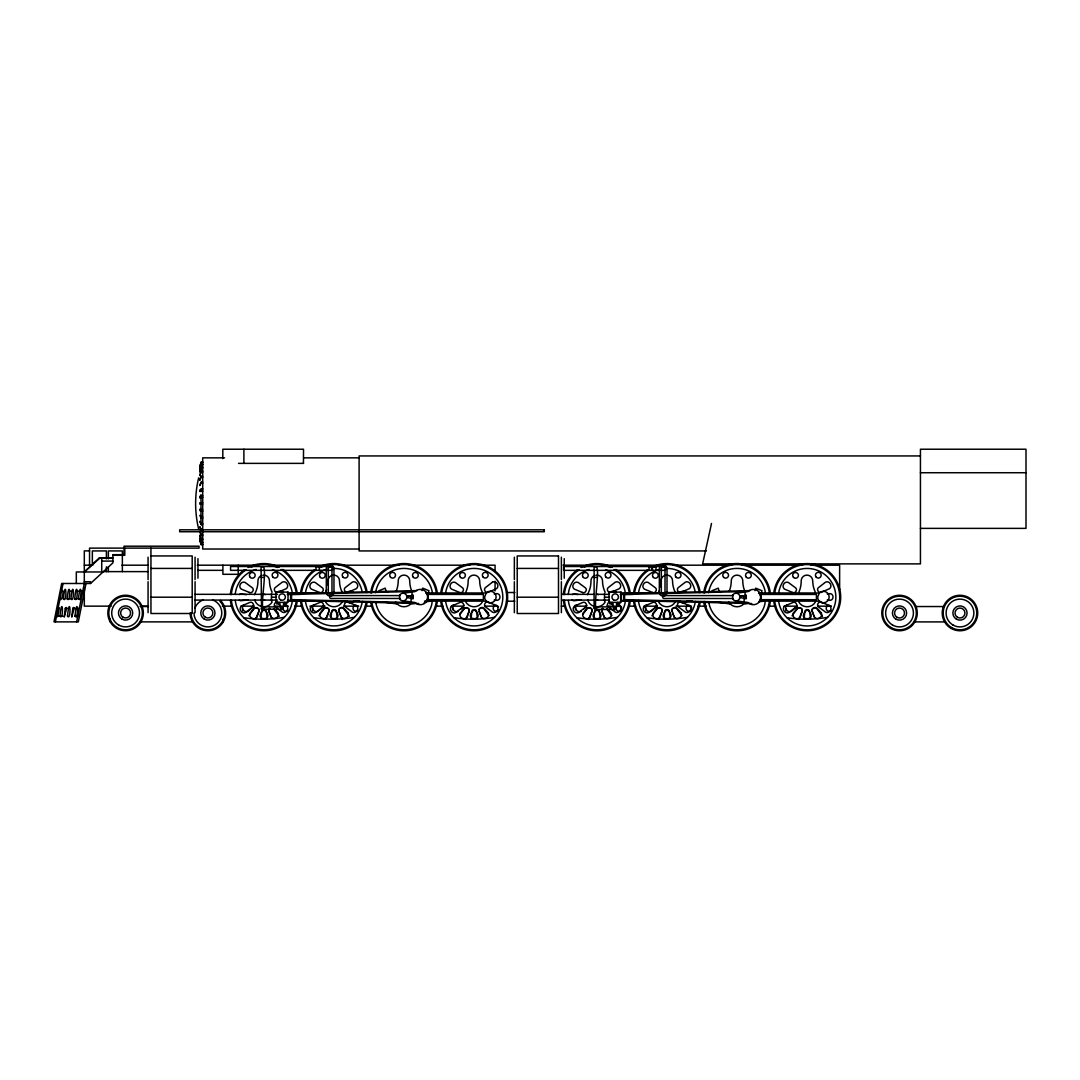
<?xml version="1.0" encoding="UTF-8"?>
<svg xmlns="http://www.w3.org/2000/svg" width="1080" height="1080" viewBox="0 0 1080 1080"><rect width="100%" height="100%" fill="white"/><g stroke="black" fill="none" stroke-linecap="round" stroke-linejoin="round"><path stroke-width="1.5" d="M199.894 468.707L201.258 464.576M407.187 596.511L407.187 597.564L413.235 598.725L413.235 595.337L407.201 596.498L413.235 595.337M740.232 596.524L740.232 597.577L746.28 598.739L746.28 595.364L740.232 596.511L746.28 595.364M260.847 618.745L261.59 611.577A2.174 2.174 0 0 1 263.966 609.633C277.627 621.527 250.533 621.783 263.966 609.633A2.174 2.174 0 0 1 266.382 611.537L267.246 618.692M331.047 617.315L331.628 611.577A2.174 2.174 0 0 1 334.017 609.633C347.679 621.527 320.584 621.783 334.017 609.633A2.174 2.174 0 0 1 336.434 611.537L337.298 618.692M471.069 618.759L471.798 611.591A2.174 2.174 0 0 1 474.174 609.647C487.836 621.54 460.742 621.797 474.174 609.647A2.174 2.174 0 0 1 476.591 611.55L477.468 618.705M593.892 618.759L594.621 611.591A2.174 2.174 0 0 1 597.011 609.647C610.659 621.54 583.565 621.797 597.011 609.647A2.174 2.174 0 0 1 599.427 611.55L600.291 618.705M663.944 618.759L664.673 611.591A2.174 2.174 0 0 1 667.049 609.647C680.711 621.54 653.616 621.797 667.049 609.647A2.174 2.174 0 0 1 669.465 611.55L670.167 617.274M804.101 618.786L804.843 611.604A2.174 2.174 0 0 1 807.219 609.66C820.881 621.554 793.787 621.81 807.219 609.66A2.174 2.174 0 0 1 809.636 611.563L810.5 618.719M59.927 616.113C63.963 621.581 62.478 592.137 59.927 616.113L62.599 616.113M67.149 598.846C71.186 604.301 69.714 574.857 67.149 598.846L69.498 598.846M74.695 598.846C78.732 604.301 77.247 574.857 74.695 598.846L77.234 598.846M75.006 616.113C79.056 621.581 77.571 592.137 75.006 616.113L77.773 616.113M78.462 598.846C82.499 604.301 81.027 574.857 78.462 598.846L80.514 598.846M399.735 595.12L399.735 598.955M432.23 600.899L431.744 604.611A28.755 28.755 0 0 1 376.191 604.611L375.867 602.14M616.41 606.906L616.235 608.85L615.114 609.485L595.499 609.485L594.108 608.175L595.499 606.852L616.41 606.906L617.841 602.356L617.841 603.909M732.766 595.134L732.766 598.968M59.94 598.846C61.79 603.167 64.908 586.845 61.466 591.165M55.364 621.878L63.045 583.484M65.232 608.432L64.206 617.072L66.663 608.188L66.123 607.473L65.313 608.188L67.581 608.432M72.778 608.432L71.752 617.072L74.196 608.188L73.669 607.473L72.846 608.188L75.317 608.432M78.287 609.971L77.207 616.95M80.825 597.308L81.432 594.23M76.626 621.878L84.308 583.484L84.308 550.881L89.546 550.881M85.995 583.484L78.314 621.878L54 621.878L61.681 583.484L90.544 583.484L112.901 562.869L112.901 554.675L124.011 554.675M711.518 523.463L702.635 563.882L920.443 563.882L920.443 449.226L1026 449.226L1026 528.376L920.443 528.376M198.653 477.833C194.616 494.6 194.616 512.271 198.653 529.038M58.01 608.432L59.306 607.757L57.767 616.356L56.444 616.599L59.427 616.113M422.05 590.598L422.726 588.141L428.936 590.706L428.261 593.177M755.082 590.612L755.757 588.155L761.981 590.72L761.305 593.19M261.454 609.093L282.406 609.431L284.81 602.343L284.81 603.895M199.814 466.223L201.258 461.849L202.703 461.849M202.703 462.537L201.258 462.537L199.814 466.844M201.258 464.292C198.896 474.795 199.193 463.469 202.703 464.292M200.812 468.356L199.881 471.582L201.258 467.775M201.258 467.235L199.814 471.704L201.258 467.235L202.703 467.235M255.488 619.475L258.822 611.348A2.471 2.471 0 0 0 257.526 608.108A2.471 2.471 0 0 0 254.07 608.661L248.832 615.708M325.539 619.475L328.874 611.348A2.471 2.471 0 0 0 327.564 608.108A2.471 2.471 0 0 0 324.108 608.661L318.87 615.708M465.71 619.488L469.044 611.361A2.471 2.471 0 0 0 467.735 608.121A2.471 2.471 0 0 0 464.279 608.675L459.918 614.547M588.533 619.488L591.867 611.361A2.471 2.471 0 0 0 590.558 608.121A2.471 2.471 0 0 0 587.101 608.675L582.741 614.547M658.584 619.488L661.918 611.361A2.471 2.471 0 0 0 660.609 608.121A2.471 2.471 0 0 0 657.153 608.675L651.915 615.721M798.741 619.502L802.076 611.375A2.471 2.471 0 0 0 800.779 608.135A2.471 2.471 0 0 0 797.31 608.688L792.072 615.735M201.258 471.272L199.814 475.511L201.258 471.272L202.703 471.272M760.01 600.318L761.049 597.051L758.795 592.434M201.258 476.294L199.814 480.155L201.258 476.294L202.703 476.294M201.258 482.139L199.814 485.514L201.258 482.139L202.703 482.139M486.27 592.988L484.623 597.078A5.751 5.751 0 0 0 488.943 602.6L490.428 602.775A5.751 5.751 0 0 0 495.68 594.769A5.751 5.751 0 0 0 486.27 592.988L425.871 592.961M819.302 593.001L817.654 597.092A5.751 5.751 0 0 0 821.975 602.613L823.473 602.788A5.751 5.751 0 0 0 828.711 594.783A5.751 5.751 0 0 0 819.302 593.001L758.903 592.974M202.703 488.619L199.814 490.118L199.814 491.413L202.703 491.413M199.814 491.413L201.258 488.619M319.275 610.335L322.529 607.419A2.606 2.606 0 0 0 323.555 605.705M460.526 609.377L462.699 607.433A2.606 2.606 0 0 0 463.725 605.03M583.349 609.377L585.522 607.433A2.606 2.606 0 0 0 586.548 605.03M359.343 601.074L354.335 601.074L350.325 602.762L346.235 601.115L287.618 601.047M424.17 602.694C428.22 601.02 429.34 595.161 425.763 592.421M202.703 495.572L199.814 496.327L199.814 497.678L202.703 497.678M199.814 497.678L202.703 496.921M378.999 590.706L385.209 588.141L386.221 591.84A5.522 5.522 0 0 1 387.558 592.394M712.044 590.72L718.254 588.155L719.266 591.854A5.522 5.522 0 0 1 720.59 592.407M415.706 603.248L410.751 603.963A9.599 9.599 0 0 1 395.658 601.965M425.628 601.844L430.583 601.128M748.75 603.261L743.796 603.976A9.599 9.599 0 0 1 728.703 601.992M758.66 601.857L765.275 600.912L764.775 604.625A28.755 28.755 0 0 1 709.236 604.625L708.912 602.154M683.357 602.775L687.42 601.061A5.751 5.751 0 0 1 683.357 602.775L679.266 601.128L620.663 601.061M403.056 593.204L414.896 591.611A7.682 7.682 0 0 1 425.763 591.611A7.682 7.682 0 0 1 425.763 602.465A7.682 7.682 0 0 1 414.896 602.465L403.056 600.871M736.088 593.217L747.941 591.624A7.682 7.682 0 0 1 758.795 591.624A7.682 7.682 0 0 1 758.795 602.478A7.682 7.682 0 0 1 747.941 602.478L736.088 600.885M262.386 609.471L263.709 608.162C259.106 609.323 269.5 559.049 261.063 567.635L261.522 609.093M595.418 609.485L596.74 608.175C592.137 609.336 602.546 559.062 594.108 567.648L594.108 608.175M614.993 609.485L616.302 608.175L614.993 606.852M248.049 599.859L240.881 600.737A3.132 3.132 0 0 1 239.355 600.21M494.168 593.946L497.03 593.609A3.132 3.132 0 0 1 499.932 596.93A3.132 3.132 0 0 1 497.097 600.318L494.221 600.021M581.081 599.886L573.926 600.75A3.132 3.132 0 0 1 571.779 599.683M827.199 593.96L830.061 593.622A3.132 3.132 0 0 1 832.977 596.943A3.132 3.132 0 0 1 830.129 600.332L827.253 600.035M287.523 593.73L417.002 590.585M411.062 591.543L291.546 594.446L291.546 599.616L411.062 602.519L411.062 596.255M620.555 593.744L750.047 590.598M744.093 591.557L624.577 594.473L624.577 599.63L744.093 602.532L744.093 596.268M920.443 455.936L359.1 455.936L359.1 550.935L706.361 550.935M224.559 457.853L202.703 457.853L202.703 549.018L359.1 549.018M303.601 457.853L359.1 457.853M202.703 462.78L201.258 462.537M238.491 463.374L303.521 463.374M201.258 464.764L202.703 464.764M201.258 467.924L202.703 467.924M201.258 472.163L202.703 472.163M920.443 472.73L1026 472.73M201.258 477.346L202.703 477.346M201.258 483.327L202.703 483.327M201.258 489.915L202.703 489.915M202.703 502.74L199.814 502.74L199.814 504.131L202.703 504.131M202.703 511.299L199.814 510.543L199.814 509.18L202.703 509.949M202.703 518.251L201.258 518.251L199.814 515.457L202.703 516.956M202.703 524.731L201.258 524.731L199.814 521.356L201.258 523.543L202.703 523.543M202.703 530.577L201.258 530.577L199.814 526.716L201.258 529.524L202.703 529.524M202.703 535.599L201.258 535.599L199.814 531.36L201.258 534.708L202.703 534.708M202.703 539.636L201.258 539.636L199.814 535.154L201.258 538.947L202.703 538.947M202.703 542.579L201.258 542.579L199.814 538.002L201.258 542.106L202.703 542.106M202.703 544.091L201.258 544.091L202.703 544.333M202.703 544.846L201.258 544.846L199.814 540.459M112.901 555.282L124.794 555.282L124.794 548.114M150.944 555.944L192.2 555.944L192.2 613.508L150.944 613.508L150.944 548.114M101.722 561.087L112.901 561.087M84.308 565.191L92.786 565.191M121.919 565.191L147.717 565.191M197.249 565.191L257.823 565.191M269.609 565.191L328.496 565.191M338.594 565.191L399.168 565.191M409.266 565.191L469.841 565.191M478.251 565.191L495.072 565.191L495.072 571.617M563.018 565.191L591.692 565.191M601.817 565.191L662.526 565.191M672.651 565.191L731.687 565.191M741.798 565.191L802.521 565.191M810.959 565.191L839.633 565.191L839.633 589.774M150.944 568.418L192.2 568.418M517.226 568.418L558.495 568.418M197.964 570.335L222.413 570.335M102.883 571.617L147.717 571.617M261.063 577.422L263.696 577.422M594.108 577.436L596.74 577.436M84.308 581.715L90.544 581.715L90.544 583.484M68.688 591.165L71.037 591.165M76.234 591.165L78.773 591.165M80.001 591.165L82.053 591.165M506.574 592.515L514.809 592.515M620.582 592.92L677.579 592.947M287.55 592.907L344.547 592.92M195.075 594.324L277.519 594.324M287.28 594.405L300.429 594.405M561.856 594.338L593.77 594.338M597.132 594.338L608.89 594.338M620.325 594.418L633.461 594.418M399.533 595.593L331.088 595.593A1.445 1.445 0 0 0 329.656 597.038A1.445 1.445 0 0 0 331.088 598.469L399.533 598.469M732.577 595.606L664.133 595.606A1.445 1.445 0 0 0 662.688 597.051A1.445 1.445 0 0 0 664.133 598.495L732.577 598.495M150.944 597.2L192.2 597.2M271.472 597.213L276.035 597.213M517.226 597.2L558.495 597.2M604.517 597.226L609.066 597.226M195.075 600.075L277.519 600.075M561.856 600.089L593.77 600.089M597.132 600.089L608.89 600.089M687.38 601.088L692.388 601.088M759.24 601.115L819.383 601.142L821.975 602.613M424.535 601.101L486.338 601.128L488.943 602.6M506.574 601.209L514.809 601.209M280.031 603.895L276.683 603.895L276.683 602.343M283.365 603.895L286.7 603.895L286.7 602.343M613.062 603.909L609.727 603.909L609.727 602.356M616.41 603.909L619.745 603.909L619.745 602.356M111.24 606.15L84.308 606.15L84.308 588.344M141.534 606.15L148.27 606.15M222.345 606.15L232.457 606.15M240.867 606.15L254.34 606.15M274.536 606.15L288.009 606.15M294.746 606.15L301.469 606.15M309.893 606.15L325.04 606.15M343.562 606.15L358.709 606.15M365.445 606.15L372.182 606.15M436.158 606.15L442.894 606.15M451.305 606.15L463.091 606.15M484.974 606.15L495.072 606.15M561.33 606.163L564.705 606.163M574.83 606.163L586.629 606.163M606.865 606.163L620.365 606.163M628.803 606.163L635.539 606.163M643.977 606.163L657.477 606.163M676.026 606.163L691.2 606.163M697.95 606.163L706.388 606.163M768.785 606.163L775.535 606.163M783.972 606.163L797.459 606.163M817.709 606.163L831.195 606.163M140.144 606.514L148.446 606.514M915.651 606.542L943.839 606.542M283.365 606.893L262.454 606.839L261.32 608.81M76.545 608.432L78.597 608.432M140.144 621.878L193.347 621.878M913.99 621.905L945.5 621.905M620.555 600.359L751.707 603.545M287.523 600.332L418.662 603.531M578.164 594.473L573.858 594.027A3.132 3.132 0 0 0 572.346 594.581M246.564 594.608L240.827 594.014A3.132 3.132 0 0 0 239.301 594.567M281.947 606.839L283.271 608.162L281.867 609.471M716.999 602.087L730.229 603.976M383.967 602.073L397.183 603.963M616.491 604.422L619.205 605.529A3.564 3.564 0 0 1 620.177 610.484A3.564 3.564 0 0 1 615.438 612.198L608.391 606.96A2.471 2.471 0 0 1 607.824 603.504A2.471 2.471 0 0 1 609.808 602.019M283.459 604.409L286.16 605.515A3.564 3.564 0 0 1 287.145 610.47A3.564 3.564 0 0 1 282.393 612.185L275.346 606.947A2.471 2.471 0 0 1 274.793 603.49A2.471 2.471 0 0 1 276.777 602.006M607.149 608.539L611.037 612.887A3.753 3.753 0 0 1 609.323 617.909A3.753 3.753 0 0 1 604.098 616.977L602.181 611.469A2.606 2.606 0 0 1 602.924 608.378M274.104 608.526L278.006 612.873A3.753 3.753 0 0 1 276.291 617.895A3.753 3.753 0 0 1 271.067 616.964L269.15 611.456A2.606 2.606 0 0 1 269.879 608.364M679.239 601.088L679.266 601.128A5.751 5.751 0 0 0 681.871 602.6M346.194 601.074L346.235 601.115A5.751 5.751 0 0 0 348.827 602.586M681.952 615.587L676.58 608.634A2.471 2.471 0 0 0 673.124 608.148A2.471 2.471 0 0 0 671.868 611.415M606.542 608.634L611.901 615.587M489.078 615.587L483.719 608.634A2.471 2.471 0 0 0 480.249 608.148A2.471 2.471 0 0 0 478.94 609.525M273.497 608.62L278.87 615.573A3.564 3.564 0 0 1 279.166 616.451M814.941 618.152L812.038 611.429A2.471 2.471 0 0 1 813.28 608.162A2.471 2.471 0 0 1 816.75 608.648L822.123 615.6A3.564 3.564 0 0 1 822.42 616.491M672.449 612.765L674.77 618.138M604.733 618.138L601.83 611.415A2.471 2.471 0 0 1 602.519 608.486M479.007 611.415L481.91 618.138M342.32 619.461L338.837 611.402A2.471 2.471 0 0 1 340.079 608.135A2.471 2.471 0 0 1 343.548 608.62L348.921 615.573A3.564 3.564 0 0 1 349.218 616.451M271.688 618.125L268.785 611.402A2.471 2.471 0 0 1 269.487 608.472M201.258 544.333L199.814 540.027M613.467 606.906L612.023 602.356L612.023 603.909M280.435 606.893L278.991 602.343L278.991 603.895M745.052 590.72L745.052 598.631M655.979 566.514L655.979 570.348M652.442 566.514L652.442 570.348M651.605 566.514L651.605 570.348M649.026 566.514L649.026 570.348M623.619 593.676L623.619 600.426M620.663 595.175L620.663 599.251M604.517 593.42L604.517 601.034M564.246 558.644L564.246 578.192M561.37 557.186L561.37 579.636M561.37 581.715L561.37 612.684M514.35 557.186L514.35 579.636M514.35 581.715L514.35 612.684M495.072 581.256L495.072 590.909M412.02 590.706L412.02 598.617M319.397 566.5L319.397 570.335M315.981 566.5L315.981 570.335M303.453 463.374L303.521 449.226L222.818 449.226L222.818 458.649M290.588 593.663L290.588 600.413M271.472 593.406L271.472 601.02M243.891 449.226L243.891 463.374M238.248 565.191L238.248 574.304L222.899 574.304L222.899 565.191M223.276 618.8L223.276 621.878M201.258 495.572L201.258 496.921M201.258 502.74L201.258 504.131M201.258 509.949L201.258 511.299M201.258 516.956L201.258 518.251M201.258 523.543L201.258 524.731M201.258 529.524L201.258 530.577M201.258 534.708L201.258 535.599M201.258 538.947L201.258 539.636M200.975 494.627L200.975 522.356M197.964 558.644L197.964 578.192M195.075 557.186L195.075 579.636M195.075 581.715L195.075 612.684M148.068 557.186L148.068 579.636M148.068 581.715L148.068 612.684M124.011 555.282L124.011 546.197L199.044 546.197L199.044 548.114L89.546 548.114L89.546 565.191M122.364 571.617L122.364 550.935L108.338 550.935L108.338 558.887M110.214 618.8L110.214 621.878M108.338 566.838L108.338 571.617M106.394 558.887L106.394 550.935L92.353 550.935L92.353 565.245M106.394 566.838L106.394 571.617M101.722 557.888L101.722 571.968L76.316 571.968L76.316 583.484M399.344 596.038A3.834 3.834 0 0 1 405.257 593.892A3.834 3.834 0 0 1 405.257 600.183A3.834 3.834 0 0 1 399.344 598.023M732.389 596.052A3.834 3.834 0 0 1 738.302 593.906A3.834 3.834 0 0 1 738.302 600.197A3.834 3.834 0 0 1 732.389 598.037M615.114 609.485A1.688 1.688 0 0 1 613.589 608.553M680.387 592.07A5.751 5.751 0 0 1 686.138 592.015M610.281 592.07A5.751 5.751 0 0 1 616.032 592.015M282.069 609.471A1.688 1.688 0 0 1 280.557 608.539M354.375 601.047A5.751 5.751 0 0 1 350.325 602.762M347.342 592.056A5.751 5.751 0 0 1 353.106 592.002M277.331 602.019A5.751 5.751 0 0 1 276.129 601.115M276.048 592.974A5.751 5.751 0 0 1 283 592.002M630.234 601.25A33.588 33.588 0 0 1 563.45 600.399M563.395 594.567A33.588 33.588 0 0 1 577.368 569.835M581.094 567.527A33.588 33.588 0 0 1 612.131 567.243M615.897 569.471A33.588 33.588 0 0 1 630.329 593.946M625.333 601.412A28.755 28.755 0 0 1 568.323 600.44M568.269 594.432A28.755 28.755 0 0 1 589.194 569.471M605.515 569.74A28.755 28.755 0 0 1 625.455 593.906M629.276 601.128A32.63 32.63 0 0 1 564.408 600.318M564.368 594.635A32.63 32.63 0 0 1 579.11 569.822M584.118 567.149A32.63 32.63 0 0 1 610.403 567.486M614.156 569.498A32.63 32.63 0 0 1 629.356 594.04M595.202 575.316A5.751 5.751 0 0 0 590.976 580.918A27.243 27.243 0 0 1 588.533 592.448A9.599 9.599 0 0 0 587.601 594.783M596.687 575.1A5.751 5.751 0 0 1 602.492 580.811A27.243 27.243 0 0 0 605.151 592.299M610.511 592.421A2.471 2.471 0 0 0 611.132 592.231L619.191 588.749A3.564 3.564 0 0 0 620.069 583.794A3.564 3.564 0 0 0 615.303 582.161L608.351 587.52A2.471 2.471 0 0 0 607.865 590.99A2.471 2.471 0 0 0 609.863 592.448M617.409 617.315A123.93 123.93 0 0 1 576.747 617.693M605.245 601.898A9.599 9.599 0 0 1 596.984 606.771M594.486 606.461A9.599 9.599 0 0 1 587.642 599.738M597.659 599.954A2.876 2.876 0 0 1 596.916 600.048M596.862 594.297A2.876 2.876 0 0 1 598.307 594.662M581.175 611.334A3.753 3.753 0 0 1 576.153 609.606A3.753 3.753 0 0 1 576.369 605.043M575.626 609.836A123.93 123.93 0 0 1 575.208 605.313M621.675 609.066A2.876 2.876 0 0 1 616.005 608.432M616.086 607.689A2.876 2.876 0 0 1 620.271 605.853M620.879 606.299A2.876 2.876 0 0 1 621.648 607.568M680.562 592.421A2.471 2.471 0 0 0 681.183 592.231L689.243 588.749A3.564 3.564 0 0 0 690.12 583.794A3.564 3.564 0 0 0 685.355 582.161L678.402 587.52A2.471 2.471 0 0 0 677.903 590.99A2.471 2.471 0 0 0 679.914 592.448M665.24 575.316A5.751 5.751 0 0 0 661.028 580.918A27.243 27.243 0 0 1 660.433 586.818M666.725 575.1A5.751 5.751 0 0 1 672.543 580.811A27.243 27.243 0 0 0 675.202 592.299M659.34 590.625A27.243 27.243 0 0 1 658.584 592.448M675.284 601.898A9.599 9.599 0 0 1 658.665 602.046M699.111 602.546A32.63 32.63 0 0 1 634.635 601.736M634.554 593.217A32.63 32.63 0 0 1 649.161 569.822M654.17 567.149A32.63 32.63 0 0 1 699.246 592.61M687.461 617.315A123.93 123.93 0 0 1 646.799 617.693M695.372 601.412A28.755 28.755 0 0 1 638.375 600.44M638.496 592.933A28.755 28.755 0 0 1 659.232 569.471M666.671 568.418A28.755 28.755 0 0 1 695.291 592.407M700.07 602.707A33.588 33.588 0 0 1 633.501 600.399M633.596 593.096A33.588 33.588 0 0 1 647.42 569.835M651.145 567.527A33.588 33.588 0 0 1 700.204 592.475M656.6 605.03A2.606 2.606 0 0 1 655.574 607.433L651.226 611.334A3.753 3.753 0 0 1 646.205 609.606A3.753 3.753 0 0 1 646.407 605.043M691.726 609.066A2.876 2.876 0 0 1 691.443 609.768M690.417 610.835A2.876 2.876 0 0 1 686.34 609.647A2.876 2.876 0 0 1 687.893 605.691A2.876 2.876 0 0 1 691.686 607.568M645.8 610.956A123.93 123.93 0 0 1 645.26 605.313M769.351 601.452A32.63 32.63 0 0 1 704.66 601.452M704.66 592.933A32.63 32.63 0 0 1 769.351 592.933M770.31 601.574A33.588 33.588 0 0 1 703.701 601.574M703.701 592.799A33.588 33.588 0 0 1 770.31 592.799M729.095 591.489A27.243 27.243 0 0 0 731.255 580.878A5.751 5.751 0 0 1 737.005 575.114A5.751 5.751 0 0 1 742.77 580.878A27.243 27.243 0 0 0 744.917 591.489M708.601 592.691A28.755 28.755 0 0 1 765.41 592.691M758.578 593.028A4.793 4.793 0 0 1 759.577 593.798M773.753 593.109A33.588 33.588 0 0 1 825.309 568.957A33.588 33.588 0 0 1 824.58 625.874A33.588 33.588 0 0 1 773.672 600.426M796.567 606.38A2.606 2.606 0 0 1 795.731 607.446L791.397 611.348A3.753 3.753 0 0 1 786.375 609.633A3.753 3.753 0 0 1 786.577 605.057M774.725 593.231A32.63 32.63 0 0 1 824.378 569.511A32.63 32.63 0 0 1 824.89 624.537A32.63 32.63 0 0 1 774.792 601.749M831.168 610.389A2.876 2.876 0 0 1 827.091 610.47A2.876 2.876 0 0 1 827.01 606.393A2.876 2.876 0 0 1 831.087 606.312M785.97 610.97A123.93 123.93 0 0 1 785.714 608.715M820.733 592.434A2.471 2.471 0 0 0 821.34 592.245L829.413 588.762A3.564 3.564 0 0 0 830.291 583.808A3.564 3.564 0 0 0 825.512 582.174L818.573 587.547A2.471 2.471 0 0 0 818.073 591.003A2.471 2.471 0 0 0 820.085 592.461M798.755 592.475A27.243 27.243 0 0 0 801.198 580.932A5.751 5.751 0 0 1 806.895 575.114A5.751 5.751 0 0 1 812.714 580.824A27.243 27.243 0 0 0 815.373 592.312M778.667 592.947A28.755 28.755 0 0 1 822.96 573.21A28.755 28.755 0 0 1 822.137 621.702A28.755 28.755 0 0 1 778.532 600.453M827.617 617.328A123.93 123.93 0 0 1 786.956 617.706M815.454 601.911A9.599 9.599 0 0 1 798.836 602.06M242.716 610.943A123.93 123.93 0 0 1 242.46 608.688M287.915 610.349A2.876 2.876 0 0 1 283.851 610.43A2.876 2.876 0 0 1 283.77 606.366A2.876 2.876 0 0 1 287.834 606.285M243.324 605.03A3.753 3.753 0 0 0 243.122 609.593A3.753 3.753 0 0 0 248.144 611.307L252.477 607.419A2.606 2.606 0 0 0 253.314 606.352M297.189 601.236A33.588 33.588 0 0 1 230.418 600.386M230.364 594.554A33.588 33.588 0 0 1 244.337 569.822M248.049 567.513A33.588 33.588 0 0 1 279.099 567.23M282.852 569.457A33.588 33.588 0 0 1 297.284 593.933M296.231 601.115A32.63 32.63 0 0 1 231.376 600.291M231.323 594.621A32.63 32.63 0 0 1 246.078 569.808M251.087 567.135A32.63 32.63 0 0 1 277.371 567.473M281.111 569.484A32.63 32.63 0 0 1 296.325 594.027M277.479 592.407A2.471 2.471 0 0 0 278.1 592.218L286.16 588.735A3.564 3.564 0 0 0 287.037 583.767A3.564 3.564 0 0 0 282.272 582.147L275.319 587.507A2.471 2.471 0 0 0 274.82 590.976A2.471 2.471 0 0 0 276.831 592.421M292.288 601.398A28.755 28.755 0 0 1 235.278 600.426M235.224 594.418A28.755 28.755 0 0 1 256.149 569.457M272.471 569.727A28.755 28.755 0 0 1 292.424 593.892M284.364 617.301A123.93 123.93 0 0 1 243.702 617.679M272.201 601.884A9.599 9.599 0 0 1 263.939 606.758M261.454 606.447A9.599 9.599 0 0 1 254.61 599.724M254.556 594.756A9.599 9.599 0 0 1 255.501 592.434A27.243 27.243 0 0 0 257.945 580.905A5.751 5.751 0 0 1 262.156 575.303M263.642 575.087A5.751 5.751 0 0 1 269.46 580.797A27.243 27.243 0 0 0 272.12 592.286M264.627 599.94A2.876 2.876 0 0 1 263.129 599.954M263.075 594.392A2.876 2.876 0 0 1 265.262 594.648M318.195 611.307A3.753 3.753 0 0 1 313.173 609.593A3.753 3.753 0 0 1 313.375 605.03M367.038 602.694A33.588 33.588 0 0 1 300.456 600.386M300.55 593.082A33.588 33.588 0 0 1 314.388 569.822M318.101 567.513A33.588 33.588 0 0 1 367.16 592.461M366.08 602.532A32.63 32.63 0 0 1 301.59 601.722M301.509 593.204A32.63 32.63 0 0 1 316.116 569.808M321.138 567.135A32.63 32.63 0 0 1 366.201 592.596M357.966 610.349A2.876 2.876 0 0 1 353.889 610.43A2.876 2.876 0 0 1 353.808 606.366A2.876 2.876 0 0 1 357.885 606.285M312.768 610.943A123.93 123.93 0 0 1 312.404 607.554M342.252 601.884A9.599 9.599 0 0 1 325.634 602.033M327.74 584.847A27.243 27.243 0 0 0 327.996 580.905A5.751 5.751 0 0 1 332.208 575.303M326.619 589.667A27.243 27.243 0 0 1 325.539 592.434M333.693 575.087A5.751 5.751 0 0 1 339.498 580.797A27.243 27.243 0 0 0 342.158 592.286M347.517 592.407A2.471 2.471 0 0 0 348.138 592.218L356.198 588.735A3.564 3.564 0 0 0 357.089 583.767A3.564 3.564 0 0 0 352.31 582.147L345.357 587.507A2.471 2.471 0 0 0 344.871 590.976A2.471 2.471 0 0 0 346.882 592.421M354.416 617.301A123.93 123.93 0 0 1 313.754 617.679M362.34 601.398A28.755 28.755 0 0 1 305.329 600.426M305.465 592.92A28.755 28.755 0 0 1 326.201 569.457M333.625 568.404A28.755 28.755 0 0 1 362.259 592.394M375.57 592.677A28.755 28.755 0 0 1 432.567 594.176M411.871 591.476A27.243 27.243 0 0 1 409.725 580.865A5.751 5.751 0 0 0 403.974 575.1A5.751 5.751 0 0 0 398.21 580.865A27.243 27.243 0 0 1 396.063 591.476M436.32 601.425A32.63 32.63 0 0 1 371.844 602.843M371.628 592.92A32.63 32.63 0 0 1 436.32 592.92M437.279 601.56A33.588 33.588 0 0 1 370.67 601.56M370.67 592.785A33.588 33.588 0 0 1 437.279 592.785M440.721 593.096A33.588 33.588 0 0 1 492.264 568.944A33.588 33.588 0 0 1 491.549 625.86A33.588 33.588 0 0 1 440.627 600.399M458.352 611.334A3.753 3.753 0 0 1 453.33 609.606A3.753 3.753 0 0 1 453.546 605.043M452.804 609.836A123.93 123.93 0 0 1 452.385 605.313M498.582 609.768A2.876 2.876 0 0 1 494.667 610.902A2.876 2.876 0 0 1 493.533 606.987A2.876 2.876 0 0 1 497.448 605.853M498.056 606.299A2.876 2.876 0 0 1 498.514 606.879M441.68 593.217A32.63 32.63 0 0 1 491.333 569.498A32.63 32.63 0 0 1 491.846 624.524A32.63 32.63 0 0 1 441.761 601.736M465.71 592.448A27.243 27.243 0 0 0 468.153 580.918A5.751 5.751 0 0 1 473.864 575.1A5.751 5.751 0 0 1 479.669 580.811A27.243 27.243 0 0 0 482.328 592.299M445.621 592.933A28.755 28.755 0 0 1 489.929 573.197A28.755 28.755 0 0 1 489.092 621.688A28.755 28.755 0 0 1 445.5 600.44M482.423 601.898A9.599 9.599 0 0 1 465.804 602.046M494.586 617.315A123.93 123.93 0 0 1 453.924 617.693M219.767 601.115A16.794 16.794 0 0 1 214.312 628.506A16.794 16.794 0 0 1 191.106 612.995M220.455 600.44A17.766 17.766 0 0 1 214.691 629.397A17.766 17.766 0 0 1 190.134 612.995M212.638 599.94A13.892 13.892 0 0 1 221.413 616.194A13.892 13.892 0 0 1 206.28 626.792A13.892 13.892 0 0 1 194.009 612.995M194.846 608.243A13.892 13.892 0 0 1 203.148 599.94M427.545 594.405L427.532 599.67L483.395 599.697L483.381 594.432L427.545 594.405M760.577 594.418L760.577 599.683L816.426 599.711L816.426 594.446L760.577 594.418M63.383 598.846C67.419 604.301 65.934 574.857 63.383 598.846M67.473 616.113C71.51 621.581 70.025 592.137 67.473 616.113M70.929 598.846C74.966 604.301 73.481 574.857 70.929 598.846M328.293 568.296L328.293 592.785A1.903 1.903 0 0 0 331.978 592.785L331.978 568.296A1.903 1.903 0 0 0 328.293 568.296M661.325 568.31L661.325 592.812A1.903 1.903 0 0 0 665.01 592.812L665.01 568.31A1.903 1.903 0 0 0 661.325 568.31M258.822 611.55L257.013 617.085A3.753 3.753 0 0 1 251.802 618.111A3.753 3.753 0 0 1 249.993 613.13L253.8 608.715A2.606 2.606 0 0 1 257.445 608.121A2.606 2.606 0 0 1 258.822 611.55M328.86 611.55L327.051 617.085A3.753 3.753 0 0 1 321.853 618.111A3.753 3.753 0 0 1 320.045 613.13L323.851 608.715A2.606 2.606 0 0 1 327.497 608.121A2.606 2.606 0 0 1 328.86 611.55M469.031 611.563L467.221 617.112A3.753 3.753 0 0 1 462.011 618.125A3.753 3.753 0 0 1 460.202 613.143L464.022 608.729A2.606 2.606 0 0 1 467.654 608.135A2.606 2.606 0 0 1 469.031 611.563M591.854 611.563L590.045 617.112A3.753 3.753 0 0 1 584.833 618.125A3.753 3.753 0 0 1 583.024 613.143L586.845 608.729A2.606 2.606 0 0 1 590.476 608.135A2.606 2.606 0 0 1 591.854 611.563M661.905 611.563L660.096 617.112A3.753 3.753 0 0 1 654.885 618.125A3.753 3.753 0 0 1 653.076 613.143L656.897 608.729A2.606 2.606 0 0 1 660.528 608.135A2.606 2.606 0 0 1 661.905 611.563M802.076 611.577L800.253 617.125A3.753 3.753 0 0 1 795.055 618.152A3.753 3.753 0 0 1 793.247 613.157L797.053 608.742A2.606 2.606 0 0 1 800.699 608.162A2.606 2.606 0 0 1 802.076 611.577M99.333 557.888L84.308 571.968L100.17 557.833L112.901 557.833L99.333 557.888M252.531 607.163L245.579 612.522A3.564 3.564 0 0 1 240.813 610.902A3.564 3.564 0 0 1 241.691 605.934L249.75 602.451A2.471 2.471 0 0 1 253.031 603.693A2.471 2.471 0 0 1 252.531 607.163M322.582 607.163L315.63 612.522A3.564 3.564 0 0 1 310.865 610.902A3.564 3.564 0 0 1 311.742 605.934L319.801 602.451A2.471 2.471 0 0 1 323.082 603.693A2.471 2.471 0 0 1 322.582 607.163M492.48 582.161L485.527 587.52A2.471 2.471 0 0 0 485.028 590.99A2.471 2.471 0 0 0 488.308 592.231L496.368 588.749A3.564 3.564 0 0 0 497.245 583.794A3.564 3.564 0 0 0 492.48 582.161M462.753 607.176L455.8 612.536A3.564 3.564 0 0 1 451.022 610.915A3.564 3.564 0 0 1 451.913 605.948L459.972 602.465A2.471 2.471 0 0 1 463.239 603.707A2.471 2.471 0 0 1 462.753 607.176M585.576 607.176L578.624 612.536A3.564 3.564 0 0 1 573.845 610.915A3.564 3.564 0 0 1 574.736 605.948L582.795 602.465A2.471 2.471 0 0 1 586.062 603.707A2.471 2.471 0 0 1 585.576 607.176M655.614 607.176L648.675 612.536A3.564 3.564 0 0 1 643.896 610.915A3.564 3.564 0 0 1 644.774 605.948L652.846 602.465A2.471 2.471 0 0 1 656.114 603.707A2.471 2.471 0 0 1 655.614 607.176M795.785 607.19L788.832 612.549A3.564 3.564 0 0 1 784.067 610.929A3.564 3.564 0 0 1 784.944 605.961L793.004 602.478A2.471 2.471 0 0 1 796.284 603.72A2.471 2.471 0 0 1 795.785 607.19M544.307 529.821L179.672 529.821L179.672 531.738L544.307 531.738L544.307 529.821M558.495 555.944L517.226 555.944L517.226 613.508L558.495 613.508L558.495 555.944M331.493 566.5L230.566 566.5L230.566 570.335L331.493 570.335A1.944 1.944 0 0 0 331.493 566.5M664.524 566.514L563.612 566.514L563.612 570.348L664.524 570.348A1.944 1.944 0 0 0 664.524 566.514M288.023 592.096L276.035 592.096L276.035 602.343L288.023 602.343L288.023 592.096M621.068 592.11L609.066 592.11L609.066 602.356L621.068 602.356L621.068 592.11M829.413 605.543L821.3 602.208A2.471 2.471 0 0 0 818.046 603.518A2.471 2.471 0 0 0 818.6 606.974L825.647 612.212A3.564 3.564 0 0 0 830.385 610.497A3.564 3.564 0 0 0 829.413 605.543M792.774 592.515L784.647 589.181A3.564 3.564 0 0 1 783.675 584.24A3.564 3.564 0 0 1 788.413 582.512L795.461 587.75A2.471 2.471 0 0 1 796.014 591.206A2.471 2.471 0 0 1 792.774 592.515M689.256 605.529L681.129 602.195A2.471 2.471 0 0 0 677.875 603.504A2.471 2.471 0 0 0 678.443 606.96L685.49 612.198A3.564 3.564 0 0 0 690.228 610.484A3.564 3.564 0 0 0 689.256 605.529M652.604 592.501L644.476 589.167A3.564 3.564 0 0 1 643.505 584.226A3.564 3.564 0 0 1 648.243 582.498L655.29 587.736A2.471 2.471 0 0 1 655.857 591.192A2.471 2.471 0 0 1 652.604 592.501M582.552 592.501L574.425 589.167A3.564 3.564 0 0 1 573.453 584.226A3.564 3.564 0 0 1 578.192 582.498L585.252 587.736A2.471 2.471 0 0 1 585.806 591.192A2.471 2.471 0 0 1 582.552 592.501M496.382 605.529L488.255 602.195A2.471 2.471 0 0 0 485.001 603.504A2.471 2.471 0 0 0 485.568 606.96L492.615 612.198A3.564 3.564 0 0 0 497.354 610.484A3.564 3.564 0 0 0 496.382 605.529M459.729 592.501L451.602 589.167A3.564 3.564 0 0 1 450.63 584.226A3.564 3.564 0 0 1 455.369 582.498L462.416 587.736A2.471 2.471 0 0 1 462.983 591.192A2.471 2.471 0 0 1 459.729 592.501M356.211 605.515L348.084 602.181A2.471 2.471 0 0 0 344.844 603.49A2.471 2.471 0 0 0 345.398 606.947L352.445 612.185A3.564 3.564 0 0 0 357.183 610.47A3.564 3.564 0 0 0 356.211 605.515M319.572 592.488L311.445 589.154A3.564 3.564 0 0 1 310.473 584.199A3.564 3.564 0 0 1 315.212 582.485L322.259 587.723A2.471 2.471 0 0 1 322.812 591.179A2.471 2.471 0 0 1 319.572 592.488M249.521 592.488L241.394 589.154A3.564 3.564 0 0 1 240.422 584.199A3.564 3.564 0 0 1 245.16 582.485L252.207 587.723A2.471 2.471 0 0 1 252.774 591.179A2.471 2.471 0 0 1 249.521 592.488M821.259 612.9L817.358 608.553A2.606 2.606 0 0 0 813.713 608.04A2.606 2.606 0 0 0 812.403 611.483L814.307 616.99A3.753 3.753 0 0 0 819.545 617.922A3.753 3.753 0 0 0 821.259 612.9M681.089 612.887L677.187 608.539A2.606 2.606 0 0 0 673.542 608.027A2.606 2.606 0 0 0 672.233 611.469L674.15 616.977A3.753 3.753 0 0 0 679.374 617.909A3.753 3.753 0 0 0 681.089 612.887M488.214 612.887L484.326 608.539A2.606 2.606 0 0 0 480.668 608.027A2.606 2.606 0 0 0 479.358 611.469L481.275 616.977A3.753 3.753 0 0 0 486.5 617.909A3.753 3.753 0 0 0 488.214 612.887M348.057 612.873L344.156 608.526A2.606 2.606 0 0 0 340.511 608A2.606 2.606 0 0 0 339.201 611.456L341.105 616.964A3.753 3.753 0 0 0 346.343 617.895A3.753 3.753 0 0 0 348.057 612.873M667.008 592.312L667.008 568.809A3.834 3.834 0 0 0 663.174 564.962A3.834 3.834 0 0 0 659.327 568.809L659.327 592.312A3.834 3.834 0 0 0 663.174 596.147A3.834 3.834 0 0 0 667.008 592.312M333.963 592.299L333.963 568.782A3.834 3.834 0 0 0 330.129 564.948A3.834 3.834 0 0 0 326.295 568.782L326.295 592.299A3.834 3.834 0 0 0 330.129 596.133A3.834 3.834 0 0 0 333.963 592.299M613.575 599.859A3.24 3.24 0 0 0 618.422 597.051A3.24 3.24 0 0 0 613.575 594.243A3.24 3.24 0 0 0 613.575 599.859M280.53 599.846A3.24 3.24 0 0 0 285.39 597.038A3.24 3.24 0 0 0 280.53 594.23A3.24 3.24 0 0 0 280.53 599.846M606.096 577.26A2.876 2.876 0 0 0 610.889 575.87A2.876 2.876 0 0 0 607.284 572.413A2.876 2.876 0 0 0 606.096 577.26M583.335 577.422A2.876 2.876 0 0 0 588.114 576.045A2.876 2.876 0 0 0 584.523 572.589A2.876 2.876 0 0 0 583.335 577.422M653.373 577.422A2.876 2.876 0 0 0 658.165 576.045A2.876 2.876 0 0 0 654.575 572.589A2.876 2.876 0 0 0 653.373 577.422M676.148 577.26A2.876 2.876 0 0 0 680.927 575.87A2.876 2.876 0 0 0 677.336 572.413A2.876 2.876 0 0 0 676.148 577.26M723.627 577.314A2.876 2.876 0 0 0 728.433 575.977A2.876 2.876 0 0 0 724.869 572.481A2.876 2.876 0 0 0 723.627 577.314M746.402 577.355A2.876 2.876 0 0 0 751.194 576.018A2.876 2.876 0 0 0 747.63 572.535A2.876 2.876 0 0 0 746.402 577.355M793.543 577.449A2.876 2.876 0 0 0 798.336 576.058A2.876 2.876 0 0 0 794.745 572.602A2.876 2.876 0 0 0 793.543 577.449M816.304 577.274A2.876 2.876 0 0 0 821.097 575.883A2.876 2.876 0 0 0 817.506 572.441A2.876 2.876 0 0 0 816.304 577.274M273.051 577.246A2.876 2.876 0 0 0 277.844 575.856A2.876 2.876 0 0 0 274.252 572.4A2.876 2.876 0 0 0 273.051 577.246M250.29 577.409A2.876 2.876 0 0 0 255.083 576.032A2.876 2.876 0 0 0 251.492 572.576A2.876 2.876 0 0 0 250.29 577.409M320.341 577.409A2.876 2.876 0 0 0 325.134 576.032A2.876 2.876 0 0 0 321.529 572.576A2.876 2.876 0 0 0 320.341 577.409M343.103 577.246A2.876 2.876 0 0 0 347.895 575.856A2.876 2.876 0 0 0 344.304 572.4A2.876 2.876 0 0 0 343.103 577.246M390.596 577.301A2.876 2.876 0 0 0 395.401 575.964A2.876 2.876 0 0 0 391.838 572.468A2.876 2.876 0 0 0 390.596 577.301M413.357 577.341A2.876 2.876 0 0 0 418.163 576.005A2.876 2.876 0 0 0 414.599 572.522A2.876 2.876 0 0 0 413.357 577.341M460.512 577.422A2.876 2.876 0 0 0 465.291 576.045A2.876 2.876 0 0 0 461.7 572.589A2.876 2.876 0 0 0 460.512 577.422M483.273 577.26A2.876 2.876 0 0 0 488.065 575.87A2.876 2.876 0 0 0 484.461 572.413A2.876 2.876 0 0 0 483.273 577.26M951.089 628.398A17.766 17.766 0 0 0 977.738 613.022A17.766 17.766 0 0 0 951.089 597.645A17.766 17.766 0 0 0 951.089 628.398M951.575 627.561A16.794 16.794 0 0 0 976.765 613.022A16.794 16.794 0 0 0 951.575 598.482A16.794 16.794 0 0 0 951.575 627.561M953.033 625.05A13.892 13.892 0 0 0 973.863 613.022A13.892 13.892 0 0 0 953.033 600.993A13.892 13.892 0 0 0 953.033 625.05M956.421 619.178A7.114 7.114 0 0 0 967.086 613.022A7.114 7.114 0 0 0 956.421 606.865A7.114 7.114 0 0 0 956.421 619.178M957.488 617.328A4.982 4.982 0 0 0 964.953 613.022A4.982 4.982 0 0 0 957.488 608.715A4.982 4.982 0 0 0 957.488 617.328M890.649 628.398A17.766 17.766 0 0 0 917.285 613.022A17.766 17.766 0 0 0 890.649 597.645A17.766 17.766 0 0 0 890.649 628.398M891.122 627.561A16.794 16.794 0 0 0 916.313 613.022A16.794 16.794 0 0 0 891.122 598.482A16.794 16.794 0 0 0 891.122 627.561M892.58 625.05A13.892 13.892 0 0 0 913.41 613.022A13.892 13.892 0 0 0 892.58 600.993A13.892 13.892 0 0 0 892.58 625.05M895.968 619.178A7.114 7.114 0 0 0 906.633 613.022A7.114 7.114 0 0 0 895.968 606.865A7.114 7.114 0 0 0 895.968 619.178M897.035 617.328A4.982 4.982 0 0 0 904.5 613.022A4.982 4.982 0 0 0 897.035 608.715A4.982 4.982 0 0 0 897.035 617.328M116.708 628.371A17.766 17.766 0 0 0 143.357 612.995A17.766 17.766 0 0 0 116.708 597.605A17.766 17.766 0 0 0 116.708 628.371M117.194 627.534A16.794 16.794 0 0 0 142.385 612.995A16.794 16.794 0 0 0 117.194 598.455A16.794 16.794 0 0 0 117.194 627.534M123.107 617.301A4.982 4.982 0 0 0 130.572 612.995A4.982 4.982 0 0 0 123.107 608.688A4.982 4.982 0 0 0 123.107 617.301M118.652 625.023A13.892 13.892 0 0 0 139.482 612.995A13.892 13.892 0 0 0 118.652 600.966A13.892 13.892 0 0 0 118.652 625.023M122.027 619.151A7.114 7.114 0 0 0 132.705 612.995A7.114 7.114 0 0 0 122.027 606.825A7.114 7.114 0 0 0 122.027 619.151M205.403 617.301A4.982 4.982 0 0 0 212.868 612.995A4.982 4.982 0 0 0 205.403 608.688A4.982 4.982 0 0 0 205.403 617.301M204.336 619.151A7.114 7.114 0 0 0 215.001 612.995A7.114 7.114 0 0 0 204.336 606.825A7.114 7.114 0 0 0 204.336 619.151"/></g></svg>
